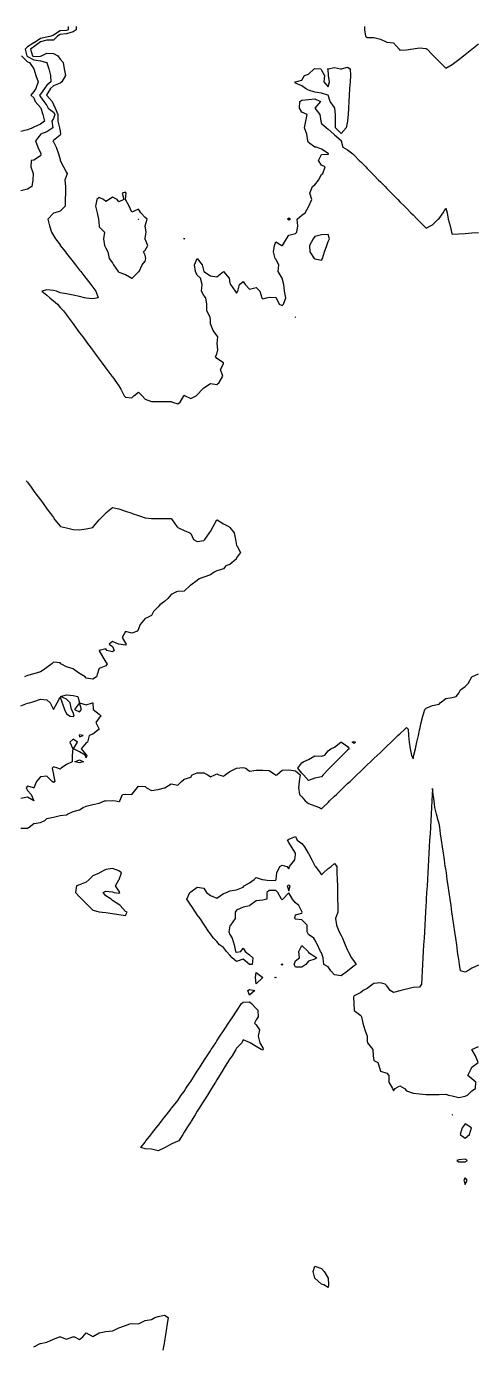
# Model space of a CAD drawing. Header units: metres. Extents: x 2681030 to 2681330, y 1246000 to 1246290.
# Drawn here: x 2681119.2 to 2681153.7, y 1246189 to 1246290 of the extents above; entities that cross this region are included whole.
import ezdxf

# ---------------------------------------------------------------- set-up
doc = ezdxf.new("R2010")
doc.units = ezdxf.units.M
doc.layers.add('BASIS_HOEHENLINIEN', color=8, linetype='Continuous')

msp = doc.modelspace()

# ---------------------------------------------------------------- linework, layer by layer
at = {"layer": 'BASIS_HOEHENLINIEN'}
for points in [[(2681122.38, 1246290, 429.5), (2681122.38, 1246289.75, 429.5), (2681122.25, 1246289.69, 429.5), (2681121.75, 1246289.65, 429.5), (2681121.25, 1246289.34, 429.5), (2681121.07, 1246289.25, 429.5), (2681120.75, 1246289.18, 429.5), (2681120.25, 1246289.08, 429.5), (2681119.76, 1246288.75, 429.5), (2681119.75, 1246288.74, 429.5), (2681119.25, 1246288.44, 429.5), (2681119.09, 1246288.25, 429.5), (2681119.21, 1246287.75, 429.5), (2681119.25, 1246287.7, 429.5), (2681119.75, 1246287.45, 429.5), (2681120.25, 1246287.36, 429.5), (2681120.73, 1246287.25, 429.5), (2681120.75, 1246287.21, 429.5), (2681120.88, 1246286.75, 429.5), (2681121.01, 1246286.25, 429.5), (2681121.05, 1246285.75, 429.5), (2681120.75, 1246285.51, 429.5), (2681120.56, 1246285.25, 429.5), (2681120.25, 1246284.81, 429.5), (2681120.19, 1246284.75, 429.5), (2681120.25, 1246284.61, 429.5), (2681120.51, 1246284.25, 429.5), (2681120.75, 1246283.96, 429.5), (2681120.85, 1246283.75, 429.5), (2681121.25, 1246283.43, 429.5), (2681121.35, 1246283.25, 429.5), (2681121.25, 1246282.96, 429.5), (2681121.11, 1246282.75, 429.5), (2681121.21, 1246282.25, 429.5), (2681120.75, 1246281.94, 429.5), (2681120.26, 1246281.75, 429.5), (2681120.25, 1246281.74, 429.5), (2681119.88, 1246281.25, 429.5), (2681120.05, 1246280.75, 429.5), (2681120.25, 1246280.33, 429.5), (2681120.28, 1246280.25, 429.5), (2681120.25, 1246280.09, 429.5), (2681119.75, 1246279.78, 429.5), (2681119.55, 1246279.75, 429.5), (2681119.51, 1246279.25, 429.5), (2681119.69, 1246278.75, 429.5), (2681119.67, 1246278.25, 429.5), (2681119.6, 1246277.75, 429.5), (2681119.25, 1246277.54, 429.5), (2681118.75, 1246277.42, 429.5)], [(2681122.99, 1246290, 429), (2681122.99, 1246289.75, 429), (2681122.75, 1246289.58, 429), (2681122.25, 1246289.44, 429), (2681121.75, 1246289.39, 429), (2681121.56, 1246289.25, 429), (2681121.25, 1246288.96, 429), (2681120.75, 1246288.94, 429), (2681120.25, 1246288.82, 429), (2681120.15, 1246288.75, 429), (2681119.75, 1246288.43, 429), (2681119.49, 1246288.25, 429), (2681119.65, 1246287.75, 429), (2681119.75, 1246287.69, 429), (2681120.25, 1246287.73, 429), (2681120.32, 1246287.75, 429), (2681120.75, 1246287.96, 429), (2681121.25, 1246287.92, 429), (2681121.58, 1246287.75, 429), (2681121.75, 1246287.5, 429), (2681121.98, 1246287.25, 429), (2681122.07, 1246286.75, 429), (2681122.16, 1246286.25, 429), (2681121.89, 1246285.75, 429), (2681121.75, 1246285.65, 429), (2681121.25, 1246285.46, 429), (2681121.01, 1246285.25, 429), (2681120.75, 1246284.79, 429), (2681120.72, 1246284.75, 429), (2681120.75, 1246284.72, 429), (2681121.15, 1246284.25, 429), (2681121.25, 1246284.03, 429), (2681121.38, 1246283.75, 429), (2681121.59, 1246283.25, 429), (2681121.58, 1246282.75, 429), (2681121.71, 1246282.25, 429), (2681121.75, 1246281.98, 429), (2681121.79, 1246281.75, 429), (2681121.75, 1246281.67, 429), (2681121.25, 1246281.28, 429), (2681121.21, 1246281.25, 429), (2681121.25, 1246281.17, 429), (2681121.45, 1246280.75, 429), (2681121.62, 1246280.25, 429), (2681121.75, 1246279.82, 429), (2681121.77, 1246279.75, 429), (2681122.02, 1246279.25, 429), (2681122.25, 1246278.82, 429), (2681122.29, 1246278.75, 429), (2681122.25, 1246278.59, 429), (2681122.12, 1246278.25, 429), (2681122.18, 1246277.75, 429), (2681122.17, 1246277.25, 429), (2681122.15, 1246276.75, 429), (2681122.13, 1246276.25, 429), (2681121.75, 1246275.86, 429), (2681121.34, 1246275.75, 429), (2681121.25, 1246275.71, 429), (2681120.81, 1246275.25, 429), (2681120.94, 1246274.75, 429), (2681121.1, 1246274.25, 429), (2681121.25, 1246274.01, 429), (2681121.4, 1246273.75, 429), (2681121.75, 1246273.28, 429), (2681121.77, 1246273.25, 429), (2681122.16, 1246272.75, 429), (2681122.25, 1246272.64, 429), (2681122.55, 1246272.25, 429), (2681122.75, 1246272, 429), (2681122.94, 1246271.75, 429), (2681123.25, 1246271.36, 429), (2681123.33, 1246271.25, 429), (2681123.72, 1246270.75, 429), (2681123.75, 1246270.72, 429), (2681124.11, 1246270.25, 429), (2681124.25, 1246270.06, 429), (2681124.49, 1246269.75, 429), (2681124.66, 1246269.25, 429), (2681124.25, 1246269.15, 429), (2681123.75, 1246269.22, 429), (2681123.61, 1246269.25, 429), (2681123.25, 1246269.34, 429), (2681122.75, 1246269.45, 429), (2681122.25, 1246269.55, 429), (2681121.75, 1246269.61, 429), (2681121.48, 1246269.75, 429), (2681121.25, 1246269.8, 429), (2681120.75, 1246269.84, 429), (2681120.37, 1246269.75, 429), (2681120.75, 1246269.43, 429), (2681120.96, 1246269.25, 429), (2681121.25, 1246269, 429), (2681121.55, 1246268.75, 429), (2681121.75, 1246268.5, 429), (2681122.01, 1246268.25, 429), (2681122.25, 1246267.93, 429), (2681122.38, 1246267.75, 429), (2681122.75, 1246267.25, 429), (2681122.75, 1246267.25, 429), (2681123.12, 1246266.75, 429), (2681123.25, 1246266.57, 429), (2681123.49, 1246266.25, 429), (2681123.75, 1246265.9, 429), (2681123.86, 1246265.75, 429), (2681124.23, 1246265.25, 429), (2681124.25, 1246265.22, 429), (2681124.6, 1246264.75, 429), (2681124.75, 1246264.54, 429), (2681124.97, 1246264.25, 429), (2681125.25, 1246263.87, 429), (2681125.34, 1246263.75, 429), (2681125.7, 1246263.25, 429), (2681125.75, 1246263.19, 429), (2681126.07, 1246262.75, 429), (2681126.25, 1246262.51, 429), (2681126.4, 1246262.25, 429), (2681126.65, 1246261.75, 429), (2681126.75, 1246261.64, 429), (2681127.25, 1246261.6, 429), (2681127.4, 1246261.75, 429), (2681127.75, 1246262.02, 429), (2681128.03, 1246261.75, 429), (2681128.25, 1246261.48, 429), (2681128.75, 1246261.32, 429), (2681129.25, 1246261.3, 429), (2681129.75, 1246261.3, 429), (2681130.25, 1246261.3, 429), (2681130.36, 1246261.25, 429), (2681130.75, 1246261.12, 429), (2681130.94, 1246261.25, 429), (2681131.21, 1246261.75, 429), (2681131.25, 1246261.79, 429), (2681131.31, 1246261.75, 429), (2681131.75, 1246261.55, 429), (2681132.17, 1246261.75, 429), (2681132.25, 1246261.82, 429), (2681132.64, 1246262.25, 429), (2681132.75, 1246262.36, 429), (2681133.25, 1246262.69, 429), (2681133.75, 1246262.62, 429), (2681133.91, 1246262.75, 429), (2681134.21, 1246263.25, 429), (2681134.02, 1246263.75, 429), (2681134.25, 1246264.2, 429), (2681134.26, 1246264.25, 429), (2681134.25, 1246264.26, 429), (2681133.75, 1246264.6, 429), (2681133.65, 1246264.75, 429), (2681133.75, 1246264.94, 429), (2681133.83, 1246265.25, 429), (2681133.77, 1246265.75, 429), (2681133.83, 1246266.25, 429), (2681133.75, 1246266.36, 429), (2681133.45, 1246266.75, 429), (2681133.27, 1246267.25, 429), (2681133.25, 1246267.54, 429), (2681133.23, 1246267.75, 429), (2681132.97, 1246268.25, 429), (2681132.99, 1246268.75, 429), (2681132.9, 1246269.25, 429), (2681132.75, 1246269.42, 429), (2681132.56, 1246269.75, 429), (2681132.63, 1246270.25, 429), (2681132.5, 1246270.75, 429), (2681132.25, 1246270.96, 429), (2681132.11, 1246271.25, 429), (2681132.03, 1246271.75, 429), (2681132.25, 1246272.24, 429), (2681132.63, 1246271.75, 429), (2681132.75, 1246271.25, 429), (2681132.75, 1246271.25, 429), (2681133.25, 1246270.93, 429), (2681133.75, 1246270.85, 429), (2681134.25, 1246271.25, 429), (2681134.68, 1246270.75, 429), (2681134.75, 1246270.36, 429), (2681134.78, 1246270.25, 429), (2681135.15, 1246269.75, 429), (2681135.25, 1246269.6, 429), (2681135.35, 1246269.75, 429), (2681135.47, 1246270.25, 429), (2681135.75, 1246270.49, 429), (2681135.91, 1246270.25, 429), (2681136.25, 1246269.9, 429), (2681136.75, 1246270.02, 429), (2681137.02, 1246269.75, 429), (2681137.19, 1246269.25, 429), (2681137.25, 1246269.17, 429), (2681137.53, 1246269.25, 429), (2681137.75, 1246269.29, 429), (2681138.25, 1246269.27, 429), (2681138.27, 1246269.25, 429), (2681138.52, 1246268.75, 429), (2681138.75, 1246268.66, 429), (2681138.83, 1246268.75, 429), (2681139.01, 1246269.25, 429), (2681138.92, 1246269.75, 429), (2681138.87, 1246270.25, 429), (2681138.75, 1246270.75, 429), (2681138.75, 1246270.75, 429), (2681138.44, 1246271.25, 429), (2681138.49, 1246271.75, 429), (2681138.25, 1246272.19, 429), (2681138.2, 1246272.25, 429), (2681138.07, 1246272.75, 429), (2681138.16, 1246273.25, 429), (2681138.25, 1246273.51, 429), (2681138.71, 1246273.25, 429), (2681138.75, 1246273.22, 429), (2681138.77, 1246273.25, 429), (2681139.07, 1246273.75, 429), (2681139.25, 1246274.03, 429), (2681139.75, 1246274.16, 429), (2681139.86, 1246274.25, 429), (2681139.93, 1246274.75, 429), (2681139.89, 1246275.25, 429), (2681140.25, 1246275.55, 429), (2681140.51, 1246275.75, 429), (2681140.75, 1246276.19, 429), (2681140.79, 1246276.25, 429), (2681141, 1246276.75, 429), (2681140.86, 1246277.25, 429), (2681141.07, 1246277.75, 429), (2681141.25, 1246277.87, 429), (2681141.51, 1246278.25, 429), (2681141.75, 1246278.68, 429), (2681141.85, 1246278.75, 429), (2681142.03, 1246279.25, 429), (2681141.75, 1246279.38, 429), (2681141.51, 1246279.75, 429), (2681141.75, 1246280.19, 429), (2681142.25, 1246280.23, 429), (2681142.3, 1246280.25, 429), (2681142.25, 1246280.29, 429), (2681141.75, 1246280.61, 429), (2681141.37, 1246280.75, 429), (2681141.25, 1246280.77, 429), (2681140.75, 1246281.12, 429), (2681140.71, 1246281.25, 429), (2681140.63, 1246281.75, 429), (2681140.45, 1246282.25, 429), (2681140.54, 1246282.75, 429), (2681140.66, 1246283.25, 429), (2681140.25, 1246283.43, 429), (2681140.06, 1246283.75, 429), (2681140.09, 1246284.25, 429), (2681140.25, 1246284.35, 429), (2681140.75, 1246284.41, 429), (2681141.25, 1246284.47, 429), (2681141.67, 1246284.25, 429), (2681141.25, 1246283.75, 429), (2681141.61, 1246283.25, 429), (2681141.7, 1246282.75, 429), (2681141.75, 1246282.58, 429), (2681142.13, 1246282.25, 429), (2681142.25, 1246282.14, 429), (2681142.7, 1246281.75, 429), (2681142.75, 1246281.71, 429), (2681143.25, 1246281.28, 429), (2681143.25, 1246281.25, 429), (2681143.38, 1246280.75, 429), (2681143.75, 1246280.55, 429), (2681144.14, 1246280.25, 429), (2681144.25, 1246280.14, 429), (2681144.64, 1246279.75, 429), (2681144.75, 1246279.64, 429), (2681145.13, 1246279.25, 429), (2681145.25, 1246279.13, 429), (2681145.62, 1246278.75, 429), (2681145.75, 1246278.62, 429), (2681146.12, 1246278.25, 429), (2681146.25, 1246278.11, 429), (2681146.61, 1246277.75, 429), (2681146.75, 1246277.61, 429), (2681147.1, 1246277.25, 429), (2681147.25, 1246277.1, 429), (2681147.59, 1246276.75, 429), (2681147.75, 1246276.59, 429), (2681148.09, 1246276.25, 429), (2681148.25, 1246276.09, 429), (2681148.58, 1246275.75, 429), (2681148.75, 1246275.58, 429), (2681149.07, 1246275.25, 429), (2681149.25, 1246275.07, 429), (2681149.57, 1246274.75, 429), (2681149.75, 1246274.56, 429), (2681150.09, 1246274.75, 429), (2681150.25, 1246274.82, 429), (2681150.68, 1246275.25, 429), (2681150.75, 1246275.3, 429), (2681151.06, 1246275.75, 429), (2681151.25, 1246276.09, 429), (2681151.35, 1246275.75, 429), (2681151.45, 1246275.25, 429), (2681151.58, 1246274.75, 429), (2681151.7, 1246274.25, 429), (2681151.75, 1246274.1, 429), (2681152.25, 1246274.14, 429), (2681152.75, 1246274.17, 429), (2681153.25, 1246274.21, 429), (2681153.75, 1246274.24, 429)], [(2681145.04, 1246290, 428.5), (2681145.04, 1246289.75, 428.5), (2681145.11, 1246289.25, 428.5), (2681145.25, 1246289.14, 428.5), (2681145.75, 1246289.16, 428.5), (2681146.25, 1246289.02, 428.5), (2681146.75, 1246288.8, 428.5), (2681147.25, 1246288.75, 428.5), (2681147.26, 1246288.75, 428.5), (2681147.69, 1246288.25, 428.5), (2681147.75, 1246288.19, 428.5), (2681148.25, 1246288.21, 428.5), (2681148.55, 1246288.25, 428.5), (2681148.75, 1246288.28, 428.5), (2681149.25, 1246288.35, 428.5), (2681149.75, 1246288.31, 428.5), (2681149.83, 1246288.25, 428.5), (2681150.25, 1246287.82, 428.5), (2681150.32, 1246287.75, 428.5), (2681150.75, 1246287.32, 428.5), (2681150.82, 1246287.25, 428.5), (2681151.25, 1246286.81, 428.5), (2681151.75, 1246287.08, 428.5), (2681151.96, 1246287.25, 428.5), (2681152.25, 1246287.47, 428.5), (2681152.61, 1246287.75, 428.5), (2681152.75, 1246287.86, 428.5), (2681153.25, 1246288.25, 428.5), (2681153.25, 1246288.25, 428.5), (2681153.75, 1246288.66, 428.5)], [(2681118.81, 1246287.75, 430), (2681119.25, 1246287.29, 430), (2681119.42, 1246287.25, 430), (2681119.75, 1246286.76, 430), (2681119.75, 1246286.75, 430), (2681119.91, 1246286.25, 430), (2681120.07, 1246285.75, 430), (2681119.91, 1246285.25, 430), (2681119.75, 1246285.03, 430), (2681119.52, 1246284.75, 430), (2681119.75, 1246284.53, 430), (2681119.85, 1246284.25, 430), (2681120.25, 1246283.79, 430), (2681120.29, 1246283.75, 430), (2681120.44, 1246283.25, 430), (2681120.55, 1246282.75, 430), (2681120.25, 1246282.53, 430), (2681119.75, 1246282.3, 430), (2681119.67, 1246282.25, 430), (2681119.25, 1246282.1, 430), (2681118.75, 1246281.95, 430)], [(2681143.63, 1246282.25, 429), (2681143.25, 1246281.81, 429), (2681142.82, 1246282.25, 429), (2681142.81, 1246282.75, 429), (2681142.81, 1246283.25, 429), (2681142.76, 1246283.75, 429), (2681142.75, 1246283.8, 429), (2681142.4, 1246284.25, 429), (2681142.25, 1246284.74, 429), (2681142.24, 1246284.75, 429), (2681141.75, 1246284.89, 429), (2681141.25, 1246284.98, 429), (2681140.75, 1246285.13, 429), (2681140.52, 1246285.25, 429), (2681140.25, 1246285.45, 429), (2681139.75, 1246285.66, 429), (2681139.72, 1246285.75, 429), (2681139.75, 1246285.76, 429), (2681140.25, 1246285.9, 429), (2681140.45, 1246286.25, 429), (2681140.75, 1246286.35, 429), (2681141.18, 1246286.75, 429), (2681141.25, 1246286.78, 429), (2681141.7, 1246286.75, 429), (2681141.75, 1246286.65, 429), (2681141.97, 1246286.25, 429), (2681141.94, 1246285.75, 429), (2681142.25, 1246285.39, 429), (2681142.36, 1246285.75, 429), (2681142.29, 1246286.25, 429), (2681142.25, 1246286.74, 429), (2681142.2, 1246286.75, 429), (2681142.25, 1246286.75, 429), (2681142.75, 1246286.86, 429), (2681143.21, 1246286.75, 429), (2681143.25, 1246286.74, 429), (2681143.28, 1246286.75, 429), (2681143.75, 1246286.88, 429), (2681143.95, 1246286.75, 429), (2681143.96, 1246286.25, 429), (2681143.93, 1246285.75, 429), (2681143.9, 1246285.25, 429), (2681143.87, 1246284.75, 429), (2681143.84, 1246284.25, 429), (2681143.81, 1246283.75, 429), (2681143.78, 1246283.25, 429), (2681143.75, 1246282.78, 429), (2681143.75, 1246282.75, 429), (2681143.63, 1246282.25, 429)], [(2681127.25, 1246270.74, 428.5), (2681127.26, 1246270.75, 428.5), (2681127.75, 1246271.22, 428.5), (2681127.81, 1246271.25, 428.5), (2681128.03, 1246271.75, 428.5), (2681128.25, 1246272.04, 428.5), (2681128.32, 1246272.25, 428.5), (2681128.25, 1246272.5, 428.5), (2681128.14, 1246272.75, 428.5), (2681128.25, 1246272.89, 428.5), (2681128.47, 1246273.25, 428.5), (2681128.25, 1246273.73, 428.5), (2681128.24, 1246273.75, 428.5), (2681128.25, 1246273.8, 428.5), (2681128.34, 1246274.25, 428.5), (2681128.26, 1246274.75, 428.5), (2681128.42, 1246275.25, 428.5), (2681128.25, 1246275.37, 428.5), (2681127.93, 1246275.75, 428.5), (2681127.75, 1246276.01, 428.5), (2681127.25, 1246275.8, 428.5), (2681127.05, 1246276.25, 428.5), (2681126.76, 1246276.75, 428.5), (2681126.81, 1246277.25, 428.5), (2681126.75, 1246277.32, 428.5), (2681126.5, 1246277.25, 428.5), (2681126.63, 1246276.75, 428.5), (2681126.25, 1246276.58, 428.5), (2681126.13, 1246276.75, 428.5), (2681125.75, 1246276.94, 428.5), (2681125.5, 1246276.75, 428.5), (2681125.25, 1246276.6, 428.5), (2681125.08, 1246276.75, 428.5), (2681124.75, 1246276.91, 428.5), (2681124.57, 1246276.75, 428.5), (2681124.46, 1246276.25, 428.5), (2681124.59, 1246275.75, 428.5), (2681124.69, 1246275.25, 428.5), (2681124.73, 1246274.75, 428.5), (2681124.75, 1246274.68, 428.5), (2681125.14, 1246274.25, 428.5), (2681125.07, 1246273.75, 428.5), (2681125.16, 1246273.25, 428.5), (2681125.25, 1246273.03, 428.5), (2681125.4, 1246272.75, 428.5), (2681125.52, 1246272.25, 428.5), (2681125.75, 1246271.91, 428.5), (2681125.85, 1246271.75, 428.5), (2681126.19, 1246271.25, 428.5), (2681126.25, 1246271.21, 428.5), (2681126.75, 1246271.03, 428.5), (2681127.24, 1246270.75, 428.5), (2681127.25, 1246270.74, 428.5)], [(2681127.77, 1246275.25, 428.5), (2681127.75, 1246275.22, 428.5), (2681127.74, 1246275.25, 428.5), (2681127.75, 1246275.26, 428.5), (2681127.77, 1246275.25, 428.5)], [(2681139.39, 1246275.25, 429), (2681139.25, 1246275.19, 429), (2681139.16, 1246275.25, 429), (2681139.25, 1246275.36, 429), (2681139.39, 1246275.25, 429)], [(2681131.27, 1246273.75, 429), (2681131.25, 1246273.73, 429), (2681131.25, 1246273.75, 429), (2681131.25, 1246273.8, 429), (2681131.27, 1246273.75, 429)], [(2681141.75, 1246272.11, 429), (2681141.82, 1246272.25, 429), (2681141.98, 1246272.75, 429), (2681142.15, 1246273.25, 429), (2681142.25, 1246273.54, 429), (2681142.35, 1246273.75, 429), (2681142.25, 1246274.08, 429), (2681141.75, 1246274.05, 429), (2681141.25, 1246273.92, 429), (2681141.11, 1246273.75, 429), (2681140.82, 1246273.25, 429), (2681140.85, 1246272.75, 429), (2681141.2, 1246272.25, 429), (2681141.25, 1246272.22, 429), (2681141.75, 1246272.11, 429)], [(2681139.75, 1246267.74, 429), (2681139.75, 1246267.75, 429), (2681139.75, 1246267.77, 429), (2681139.74, 1246267.75, 429), (2681139.75, 1246267.74, 429)], [(2681119.16, 1246255.25, 429.5), (2681119.25, 1246255.13, 429.5), (2681119.53, 1246254.75, 429.5), (2681119.75, 1246254.46, 429.5), (2681119.9, 1246254.25, 429.5), (2681120.25, 1246253.78, 429.5), (2681120.27, 1246253.75, 429.5), (2681120.64, 1246253.25, 429.5), (2681120.75, 1246253.1, 429.5), (2681121.01, 1246252.75, 429.5), (2681121.25, 1246252.43, 429.5), (2681121.36, 1246252.25, 429.5), (2681121.75, 1246251.76, 429.5), (2681121.79, 1246251.75, 429.5), (2681122.25, 1246251.64, 429.5), (2681122.75, 1246251.51, 429.5), (2681123.25, 1246251.48, 429.5), (2681123.75, 1246251.56, 429.5), (2681124.25, 1246251.66, 429.5), (2681124.31, 1246251.75, 429.5), (2681124.75, 1246252.25, 429.5), (2681124.75, 1246252.25, 429.5), (2681125.22, 1246252.75, 429.5), (2681125.25, 1246252.78, 429.5), (2681125.75, 1246253.2, 429.5), (2681126.25, 1246253.09, 429.5), (2681126.75, 1246252.92, 429.5), (2681127.25, 1246252.76, 429.5), (2681127.27, 1246252.75, 429.5), (2681127.75, 1246252.59, 429.5), (2681128.25, 1246252.42, 429.5), (2681128.75, 1246252.36, 429.5), (2681129.25, 1246252.36, 429.5), (2681129.75, 1246252.36, 429.5), (2681130.25, 1246252.36, 429.5), (2681130.33, 1246252.25, 429.5), (2681130.69, 1246251.75, 429.5), (2681130.75, 1246251.66, 429.5), (2681131.25, 1246251.44, 429.5), (2681131.68, 1246251.25, 429.5), (2681131.75, 1246251.22, 429.5), (2681131.97, 1246250.75, 429.5), (2681132.25, 1246250.61, 429.5), (2681132.75, 1246250.67, 429.5), (2681132.82, 1246250.75, 429.5), (2681133.18, 1246251.25, 429.5), (2681133.25, 1246251.37, 429.5), (2681133.46, 1246251.75, 429.5), (2681133.74, 1246252.25, 429.5), (2681133.75, 1246252.26, 429.5), (2681133.76, 1246252.25, 429.5), (2681134.25, 1246251.96, 429.5), (2681134.66, 1246251.75, 429.5), (2681134.75, 1246251.68, 429.5), (2681135.06, 1246251.25, 429.5), (2681135.16, 1246250.75, 429.5), (2681135.25, 1246250.3, 429.5), (2681135.31, 1246250.25, 429.5), (2681135.56, 1246249.75, 429.5), (2681135.25, 1246249.36, 429.5), (2681135.21, 1246249.25, 429.5), (2681134.75, 1246248.84, 429.5), (2681134.44, 1246248.75, 429.5), (2681134.25, 1246248.51, 429.5), (2681133.75, 1246248.36, 429.5), (2681133.53, 1246248.25, 429.5), (2681133.25, 1246248.05, 429.5), (2681132.75, 1246247.87, 429.5), (2681132.38, 1246247.75, 429.5), (2681132.25, 1246247.61, 429.5), (2681131.75, 1246247.25, 429.5), (2681131.74, 1246247.25, 429.5), (2681131.25, 1246246.81, 429.5), (2681130.75, 1246246.78, 429.5), (2681130.66, 1246246.75, 429.5), (2681130.25, 1246246.54, 429.5), (2681129.99, 1246246.25, 429.5), (2681129.75, 1246246, 429.5), (2681129.39, 1246245.75, 429.5), (2681129.25, 1246245.59, 429.5), (2681128.91, 1246245.25, 429.5), (2681128.75, 1246244.93, 429.5), (2681128.4, 1246244.75, 429.5), (2681128.25, 1246244.71, 429.5), (2681127.88, 1246244.25, 429.5), (2681127.75, 1246243.91, 429.5), (2681127.67, 1246243.75, 429.5), (2681127.25, 1246243.58, 429.5), (2681126.75, 1246243.71, 429.5), (2681126.49, 1246243.25, 429.5), (2681126.75, 1246242.82, 429.5), (2681126.81, 1246242.75, 429.5), (2681126.75, 1246242.68, 429.5), (2681126.25, 1246242.75, 429.5), (2681126.23, 1246242.75, 429.5), (2681125.75, 1246242.94, 429.5), (2681125.51, 1246242.75, 429.5), (2681125.75, 1246242.58, 429.5), (2681125.88, 1246242.25, 429.5), (2681125.75, 1246242.15, 429.5), (2681125.34, 1246242.25, 429.5), (2681125.25, 1246242.39, 429.5), (2681124.75, 1246242.27, 429.5), (2681124.73, 1246242.25, 429.5), (2681124.75, 1246242.23, 429.5), (2681125.02, 1246241.75, 429.5), (2681125.25, 1246241.37, 429.5), (2681125.35, 1246241.25, 429.5), (2681125.25, 1246241.08, 429.5), (2681124.75, 1246240.89, 429.5), (2681124.69, 1246240.75, 429.5), (2681124.53, 1246240.25, 429.5), (2681124.25, 1246240.08, 429.5), (2681123.75, 1246240.15, 429.5), (2681123.67, 1246240.25, 429.5), (2681123.25, 1246240.51, 429.5), (2681122.87, 1246240.75, 429.5), (2681122.75, 1246240.86, 429.5), (2681122.25, 1246241.02, 429.5), (2681121.82, 1246241.25, 429.5), (2681121.75, 1246241.33, 429.5), (2681121.25, 1246241.36, 429.5), (2681121.11, 1246241.25, 429.5), (2681120.75, 1246240.97, 429.5), (2681120.45, 1246240.75, 429.5), (2681120.25, 1246240.62, 429.5), (2681119.75, 1246240.48, 429.5), (2681119.25, 1246240.36, 429.5), (2681119.04, 1246240.25, 429.5)], [(2681118.75, 1246228.67, 429.5), (2681119.25, 1246228.66, 429.5), (2681119.4, 1246228.75, 429.5), (2681119.75, 1246229.04, 429.5), (2681120.25, 1246229.11, 429.5), (2681120.59, 1246229.25, 429.5), (2681120.75, 1246229.41, 429.5), (2681121.25, 1246229.52, 429.5), (2681121.75, 1246229.64, 429.5), (2681122.25, 1246229.7, 429.5), (2681122.31, 1246229.75, 429.5), (2681122.75, 1246229.95, 429.5), (2681123.25, 1246230.08, 429.5), (2681123.52, 1246230.25, 429.5), (2681123.75, 1246230.36, 429.5), (2681124.25, 1246230.48, 429.5), (2681124.75, 1246230.58, 429.5), (2681125.16, 1246230.75, 429.5), (2681125.25, 1246230.77, 429.5), (2681125.75, 1246230.78, 429.5), (2681125.99, 1246230.75, 429.5), (2681126.25, 1246230.7, 429.5), (2681126.33, 1246230.75, 429.5), (2681126.53, 1246231.25, 429.5), (2681126.75, 1246231.28, 429.5), (2681127.25, 1246231.25, 429.5), (2681127.66, 1246231.75, 429.5), (2681127.75, 1246231.89, 429.5), (2681128.25, 1246231.85, 429.5), (2681128.36, 1246231.75, 429.5), (2681128.75, 1246231.55, 429.5), (2681129.25, 1246231.63, 429.5), (2681129.75, 1246231.75, 429.5), (2681129.76, 1246231.75, 429.5), (2681130.25, 1246232.05, 429.5), (2681130.75, 1246231.97, 429.5), (2681131.05, 1246232.25, 429.5), (2681131.25, 1246232.43, 429.5), (2681131.75, 1246232.58, 429.5), (2681131.86, 1246232.75, 429.5), (2681132.25, 1246232.9, 429.5), (2681132.75, 1246232.9, 429.5), (2681133.06, 1246232.75, 429.5), (2681133.25, 1246232.6, 429.5), (2681133.59, 1246232.75, 429.5), (2681133.75, 1246232.83, 429.5), (2681133.9, 1246232.75, 429.5), (2681134.25, 1246232.64, 429.5), (2681134.39, 1246232.75, 429.5), (2681134.75, 1246233.01, 429.5), (2681135.24, 1246233.25, 429.5), (2681135.25, 1246233.26, 429.5), (2681135.75, 1246233.31, 429.5), (2681135.96, 1246233.25, 429.5), (2681136.25, 1246233.03, 429.5), (2681136.75, 1246233.12, 429.5), (2681137.25, 1246233.11, 429.5), (2681137.75, 1246233.07, 429.5), (2681138.22, 1246232.75, 429.5), (2681138.25, 1246232.72, 429.5), (2681138.32, 1246232.75, 429.5), (2681138.75, 1246233.1, 429.5), (2681139.25, 1246233.14, 429.5), (2681139.75, 1246233.05, 429.5), (2681140.12, 1246232.75, 429.5), (2681140.03, 1246232.25, 429.5), (2681140, 1246231.75, 429.5), (2681140.06, 1246231.25, 429.5), (2681140.25, 1246231.07, 429.5), (2681140.51, 1246230.75, 429.5), (2681140.75, 1246230.57, 429.5), (2681141.25, 1246230.37, 429.5), (2681141.6, 1246230.25, 429.5), (2681141.75, 1246230.16, 429.5), (2681141.84, 1246230.25, 429.5), (2681142.25, 1246230.64, 429.5), (2681142.36, 1246230.75, 429.5), (2681142.75, 1246231.12, 429.5), (2681142.89, 1246231.25, 429.5), (2681143.25, 1246231.6, 429.5), (2681143.41, 1246231.75, 429.5), (2681143.75, 1246232.08, 429.5), (2681143.93, 1246232.25, 429.5), (2681144.25, 1246232.55, 429.5), (2681144.45, 1246232.75, 429.5), (2681144.75, 1246233.03, 429.5), (2681144.98, 1246233.25, 429.5), (2681145.25, 1246233.51, 429.5), (2681145.5, 1246233.75, 429.5), (2681145.75, 1246233.99, 429.5), (2681146.02, 1246234.25, 429.5), (2681146.25, 1246234.47, 429.5), (2681146.54, 1246234.75, 429.5), (2681146.75, 1246234.95, 429.5), (2681147.07, 1246235.25, 429.5), (2681147.25, 1246235.42, 429.5), (2681147.59, 1246235.75, 429.5), (2681147.75, 1246235.9, 429.5), (2681148.12, 1246236.25, 429.5), (2681148.25, 1246236.37, 429.5), (2681148.38, 1246236.25, 429.5), (2681148.4, 1246235.75, 429.5), (2681148.45, 1246235.25, 429.5), (2681148.52, 1246234.75, 429.5), (2681148.64, 1246234.25, 429.5), (2681148.75, 1246233.98, 429.5), (2681148.81, 1246234.25, 429.5), (2681148.93, 1246234.75, 429.5), (2681149.04, 1246235.25, 429.5), (2681149.16, 1246235.75, 429.5), (2681149.25, 1246236.16, 429.5), (2681149.27, 1246236.25, 429.5), (2681149.38, 1246236.75, 429.5), (2681149.5, 1246237.25, 429.5), (2681149.66, 1246237.75, 429.5), (2681149.75, 1246237.85, 429.5), (2681150.25, 1246238.05, 429.5), (2681150.75, 1246238.16, 429.5), (2681150.83, 1246238.25, 429.5), (2681151.25, 1246238.59, 429.5), (2681151.75, 1246238.67, 429.5), (2681152.06, 1246238.75, 429.5), (2681152.25, 1246238.99, 429.5), (2681152.38, 1246239.25, 429.5), (2681152.75, 1246239.5, 429.5), (2681152.97, 1246239.75, 429.5), (2681153.25, 1246240.24, 429.5), (2681153.26, 1246240.25, 429.5), (2681153.75, 1246240.48, 429.5)], [(2681118.75, 1246238.02, 429.5), (2681119.25, 1246238.23, 429.5), (2681119.42, 1246238.25, 429.5), (2681119.75, 1246238.37, 429.5), (2681120.25, 1246238.54, 429.5), (2681120.75, 1246238.48, 429.5), (2681120.99, 1246238.25, 429.5), (2681121.24, 1246237.75, 429.5), (2681121.25, 1246237.74, 429.5), (2681121.26, 1246237.75, 429.5), (2681121.53, 1246238.25, 429.5), (2681121.75, 1246238.7, 429.5), (2681121.91, 1246238.25, 429.5), (2681122.09, 1246237.75, 429.5), (2681122.25, 1246237.42, 429.5), (2681122.53, 1246237.25, 429.5), (2681122.75, 1246237.21, 429.5), (2681122.82, 1246237.25, 429.5), (2681122.75, 1246237.53, 429.5), (2681122.63, 1246237.75, 429.5), (2681122.52, 1246238.25, 429.5), (2681122.25, 1246238.53, 429.5), (2681121.78, 1246238.75, 429.5), (2681122.25, 1246238.88, 429.5), (2681122.75, 1246238.82, 429.5), (2681123.11, 1246238.75, 429.5), (2681123.25, 1246238.25, 429.5), (2681123.25, 1246238.25, 429.5), (2681123.75, 1246238.11, 429.5), (2681124.24, 1246238.25, 429.5), (2681124.25, 1246238.25, 429.5), (2681124.26, 1246238.25, 429.5), (2681124.28, 1246237.75, 429.5), (2681124.75, 1246237.38, 429.5), (2681124.89, 1246237.25, 429.5), (2681124.75, 1246237.1, 429.5), (2681124.48, 1246236.75, 429.5), (2681124.74, 1246236.25, 429.5), (2681124.25, 1246235.85, 429.5), (2681123.98, 1246235.75, 429.5), (2681123.85, 1246235.25, 429.5), (2681123.75, 1246235.2, 429.5), (2681123.36, 1246234.75, 429.5), (2681123.75, 1246234.28, 429.5), (2681123.79, 1246234.25, 429.5), (2681123.75, 1246234.05, 429.5), (2681123.67, 1246234.25, 429.5), (2681123.25, 1246234.5, 429.5), (2681122.78, 1246234.75, 429.5), (2681123.08, 1246235.25, 429.5), (2681122.75, 1246235.47, 429.5), (2681122.51, 1246235.25, 429.5), (2681122.73, 1246234.75, 429.5), (2681122.69, 1246234.25, 429.5), (2681122.69, 1246233.75, 429.5), (2681122.25, 1246233.55, 429.5), (2681121.84, 1246233.25, 429.5), (2681121.75, 1246233.18, 429.5), (2681121.57, 1246233.25, 429.5), (2681121.25, 1246233.36, 429.5), (2681121.15, 1246233.25, 429.5), (2681121.25, 1246232.78, 429.5), (2681121.26, 1246232.75, 429.5), (2681121.36, 1246232.25, 429.5), (2681121.25, 1246232.17, 429.5), (2681121.14, 1246232.25, 429.5), (2681120.75, 1246232.66, 429.5), (2681120.25, 1246232.61, 429.5), (2681119.94, 1246232.25, 429.5), (2681119.75, 1246231.75, 429.5), (2681119.75, 1246231.74, 429.5), (2681119.74, 1246231.75, 429.5), (2681119.25, 1246231.88, 429.5), (2681119.15, 1246231.75, 429.5), (2681119.25, 1246231.54, 429.5), (2681119.53, 1246231.25, 429.5), (2681119.75, 1246230.76, 429.5), (2681119.75, 1246230.75, 429.5), (2681119.75, 1246230.75, 429.5), (2681119.75, 1246230.75, 429.5), (2681119.25, 1246231.04, 429.5), (2681118.75, 1246230.93, 429.5)], [(2681123.25, 1246237.57, 429.5), (2681123.38, 1246237.75, 429.5), (2681123.25, 1246238.25, 429.5), (2681122.85, 1246237.75, 429.5), (2681123.25, 1246237.57, 429.5)], [(2681123.25, 1246235.65, 429.5), (2681123.51, 1246235.75, 429.5), (2681123.25, 1246235.81, 429.5), (2681123.21, 1246235.75, 429.5), (2681123.25, 1246235.65, 429.5)], [(2681141.88, 1246232.75, 429.5), (2681141.75, 1246232.6, 429.5), (2681141.25, 1246232.5, 429.5), (2681140.75, 1246232.32, 429.5), (2681140.36, 1246232.75, 429.5), (2681140.25, 1246232.87, 429.5), (2681139.93, 1246233.25, 429.5), (2681140.25, 1246233.68, 429.5), (2681140.34, 1246233.75, 429.5), (2681140.75, 1246233.92, 429.5), (2681141.25, 1246234.2, 429.5), (2681141.75, 1246234.17, 429.5), (2681142.01, 1246234.25, 429.5), (2681142.25, 1246234.58, 429.5), (2681142.45, 1246234.75, 429.5), (2681142.75, 1246234.88, 429.5), (2681143.23, 1246235.25, 429.5), (2681143.25, 1246235.26, 429.5), (2681143.28, 1246235.25, 429.5), (2681143.75, 1246234.91, 429.5), (2681143.86, 1246234.75, 429.5), (2681143.75, 1246234.64, 429.5), (2681143.35, 1246234.25, 429.5), (2681143.25, 1246234.15, 429.5), (2681142.85, 1246233.75, 429.5), (2681142.75, 1246233.65, 429.5), (2681142.35, 1246233.25, 429.5), (2681142.25, 1246233.15, 429.5), (2681141.88, 1246232.75, 429.5)], [(2681144.36, 1246235.25, 429.5), (2681144.25, 1246235.14, 429.5), (2681144.09, 1246235.25, 429.5), (2681144.25, 1246235.31, 429.5), (2681144.36, 1246235.25, 429.5)], [(2681123.55, 1246233.75, 429.5), (2681123.25, 1246233.66, 429.5), (2681122.88, 1246233.75, 429.5), (2681123.25, 1246233.9, 429.5), (2681123.55, 1246233.75, 429.5)], [(2681153.75, 1246218.2, 429.5), (2681153.25, 1246217.95, 429.5), (2681152.94, 1246217.75, 429.5), (2681152.75, 1246217.65, 429.5), (2681152.38, 1246217.75, 429.5), (2681152.31, 1246218.25, 429.5), (2681152.25, 1246218.65, 429.5), (2681152.24, 1246218.75, 429.5), (2681152.16, 1246219.25, 429.5), (2681152.09, 1246219.75, 429.5), (2681152.02, 1246220.25, 429.5), (2681151.95, 1246220.75, 429.5), (2681151.87, 1246221.25, 429.5), (2681151.8, 1246221.75, 429.5), (2681151.75, 1246222.11, 429.5), (2681151.73, 1246222.25, 429.5), (2681151.66, 1246222.75, 429.5), (2681151.58, 1246223.25, 429.5), (2681151.51, 1246223.75, 429.5), (2681151.44, 1246224.25, 429.5), (2681151.37, 1246224.75, 429.5), (2681151.3, 1246225.25, 429.5), (2681151.25, 1246225.56, 429.5), (2681151.22, 1246225.75, 429.5), (2681151.15, 1246226.25, 429.5), (2681151.08, 1246226.75, 429.5), (2681151.01, 1246227.25, 429.5), (2681150.93, 1246227.75, 429.5), (2681150.86, 1246228.25, 429.5), (2681150.79, 1246228.75, 429.5), (2681150.75, 1246229.02, 429.5), (2681150.67, 1246229.25, 429.5), (2681150.54, 1246229.75, 429.5), (2681150.43, 1246230.25, 429.5), (2681150.36, 1246230.75, 429.5), (2681150.3, 1246231.25, 429.5), (2681150.25, 1246231.7, 429.5), (2681150.22, 1246231.25, 429.5), (2681150.2, 1246230.75, 429.5), (2681150.17, 1246230.25, 429.5), (2681150.14, 1246229.75, 429.5), (2681150.11, 1246229.25, 429.5), (2681150.08, 1246228.75, 429.5), (2681150.05, 1246228.25, 429.5), (2681150.02, 1246227.75, 429.5), (2681149.99, 1246227.25, 429.5), (2681149.97, 1246226.75, 429.5), (2681149.94, 1246226.25, 429.5), (2681149.91, 1246225.75, 429.5), (2681149.88, 1246225.25, 429.5), (2681149.85, 1246224.75, 429.5), (2681149.82, 1246224.25, 429.5), (2681149.79, 1246223.75, 429.5), (2681149.76, 1246223.25, 429.5), (2681149.75, 1246223.02, 429.5), (2681149.73, 1246222.75, 429.5), (2681149.71, 1246222.25, 429.5), (2681149.68, 1246221.75, 429.5), (2681149.65, 1246221.25, 429.5), (2681149.62, 1246220.75, 429.5), (2681149.59, 1246220.25, 429.5), (2681149.56, 1246219.75, 429.5), (2681149.53, 1246219.25, 429.5), (2681149.5, 1246218.75, 429.5), (2681149.48, 1246218.25, 429.5), (2681149.45, 1246217.75, 429.5), (2681149.42, 1246217.25, 429.5), (2681149.39, 1246216.75, 429.5), (2681149.25, 1246216.52, 429.5), (2681148.75, 1246216.48, 429.5), (2681148.25, 1246216.35, 429.5), (2681147.83, 1246216.25, 429.5), (2681147.75, 1246216.22, 429.5), (2681147.25, 1246216.11, 429.5), (2681147.01, 1246216.25, 429.5), (2681146.75, 1246216.6, 429.5), (2681146.62, 1246216.75, 429.5), (2681146.25, 1246216.85, 429.5), (2681145.75, 1246216.79, 429.5), (2681145.68, 1246216.75, 429.5), (2681145.25, 1246216.4, 429.5), (2681144.93, 1246216.25, 429.5), (2681144.75, 1246216.09, 429.5), (2681144.25, 1246215.85, 429.5), (2681144.2, 1246215.75, 429.5), (2681144.23, 1246215.25, 429.5), (2681144.24, 1246214.75, 429.5), (2681144.25, 1246214.73, 429.5), (2681144.75, 1246214.35, 429.5), (2681144.82, 1246214.25, 429.5), (2681144.9, 1246213.75, 429.5), (2681145.07, 1246213.25, 429.5), (2681145.23, 1246212.75, 429.5), (2681145.25, 1246212.39, 429.5), (2681145.27, 1246212.25, 429.5), (2681145.68, 1246211.75, 429.5), (2681145.71, 1246211.25, 429.5), (2681145.75, 1246210.91, 429.5), (2681146.06, 1246210.75, 429.5), (2681146.22, 1246210.25, 429.5), (2681146.25, 1246210.08, 429.5), (2681146.75, 1246209.92, 429.5), (2681146.91, 1246209.75, 429.5), (2681146.9, 1246209.25, 429.5), (2681147.17, 1246208.75, 429.5), (2681147.25, 1246208.58, 429.5), (2681147.39, 1246208.75, 429.5), (2681147.75, 1246208.96, 429.5), (2681148.09, 1246208.75, 429.5), (2681148.25, 1246208.58, 429.5), (2681148.75, 1246208.4, 429.5), (2681149.25, 1246208.34, 429.5), (2681149.75, 1246208.3, 429.5), (2681150.25, 1246208.29, 429.5), (2681150.75, 1246208.3, 429.5), (2681151.25, 1246208.33, 429.5), (2681151.46, 1246208.25, 429.5), (2681151.75, 1246208.2, 429.5), (2681152.25, 1246208.06, 429.5), (2681152.75, 1246208.16, 429.5), (2681152.92, 1246208.25, 429.5), (2681153.25, 1246208.59, 429.5), (2681153.52, 1246208.75, 429.5), (2681153.55, 1246209.25, 429.5), (2681153.25, 1246209.49, 429.5), (2681152.94, 1246209.75, 429.5), (2681153.19, 1246210.25, 429.5), (2681153.25, 1246210.38, 429.5), (2681153.73, 1246210.75, 429.5), (2681153.52, 1246211.25, 429.5), (2681153.25, 1246211.74, 429.5), (2681153.25, 1246211.75, 429.5), (2681153.25, 1246211.75, 429.5), (2681153.75, 1246211.97, 429.5)], [(2681143.77, 1246217.75, 430), (2681143.75, 1246217.74, 430), (2681143.25, 1246217.37, 430), (2681142.75, 1246217.44, 430), (2681142.45, 1246217.75, 430), (2681142.25, 1246218.06, 430), (2681141.94, 1246218.25, 430), (2681141.87, 1246218.75, 430), (2681141.75, 1246219.13, 430), (2681141.66, 1246219.25, 430), (2681141.45, 1246219.75, 430), (2681141.25, 1246220.13, 430), (2681141.16, 1246220.25, 430), (2681140.75, 1246220.55, 430), (2681140.64, 1246220.75, 430), (2681140.66, 1246221.25, 430), (2681140.25, 1246221.67, 430), (2681139.75, 1246221.71, 430), (2681139.72, 1246221.75, 430), (2681139.75, 1246222.04, 430), (2681140.25, 1246222.16, 430), (2681140.27, 1246222.25, 430), (2681140.25, 1246222.29, 430), (2681140.01, 1246222.75, 430), (2681139.75, 1246222.97, 430), (2681139.54, 1246223.25, 430), (2681139.25, 1246223.73, 430), (2681138.78, 1246223.25, 430), (2681138.75, 1246223.19, 430), (2681138.68, 1246223.25, 430), (2681138.41, 1246223.75, 430), (2681138.25, 1246223.9, 430), (2681137.75, 1246223.91, 430), (2681137.58, 1246223.75, 430), (2681137.57, 1246223.25, 430), (2681137.25, 1246223.17, 430), (2681136.75, 1246223.12, 430), (2681136.26, 1246222.75, 430), (2681136.25, 1246222.74, 430), (2681135.75, 1246222.62, 430), (2681135.25, 1246222.4, 430), (2681135.14, 1246222.25, 430), (2681135.15, 1246221.75, 430), (2681134.78, 1246221.25, 430), (2681134.75, 1246221.19, 430), (2681134.67, 1246220.75, 430), (2681134.75, 1246220.55, 430), (2681134.91, 1246220.25, 430), (2681135.08, 1246219.75, 430), (2681135.17, 1246219.25, 430), (2681135.25, 1246219.19, 430), (2681135.57, 1246219.25, 430), (2681135.75, 1246219.49, 430), (2681135.9, 1246219.25, 430), (2681136.25, 1246218.99, 430), (2681136.49, 1246218.75, 430), (2681136.45, 1246218.25, 430), (2681136.25, 1246218.24, 430), (2681136.23, 1246218.25, 430), (2681135.75, 1246218.65, 430), (2681135.25, 1246218.47, 430), (2681134.91, 1246218.75, 430), (2681134.75, 1246218.95, 430), (2681134.49, 1246219.25, 430), (2681134.25, 1246219.54, 430), (2681133.94, 1246219.75, 430), (2681133.75, 1246220, 430), (2681133.48, 1246220.25, 430), (2681133.25, 1246220.59, 430), (2681133.14, 1246220.75, 430), (2681132.8, 1246221.25, 430), (2681132.75, 1246221.32, 430), (2681132.46, 1246221.75, 430), (2681132.25, 1246222.05, 430), (2681132.11, 1246222.25, 430), (2681131.77, 1246222.75, 430), (2681131.75, 1246222.78, 430), (2681131.44, 1246223.25, 430), (2681131.69, 1246223.75, 430), (2681131.75, 1246223.8, 430), (2681132.25, 1246224.17, 430), (2681132.75, 1246224.08, 430), (2681132.95, 1246223.75, 430), (2681133.25, 1246223.51, 430), (2681133.75, 1246223.32, 430), (2681134.25, 1246223.68, 430), (2681134.48, 1246223.75, 430), (2681134.75, 1246223.87, 430), (2681135.25, 1246223.95, 430), (2681135.75, 1246224.16, 430), (2681135.83, 1246224.25, 430), (2681136.25, 1246224.48, 430), (2681136.61, 1246224.75, 430), (2681136.75, 1246224.91, 430), (2681137.22, 1246224.75, 430), (2681137.25, 1246224.74, 430), (2681137.75, 1246224.68, 430), (2681138.25, 1246224.7, 430), (2681138.29, 1246224.75, 430), (2681138.34, 1246225.25, 430), (2681138.57, 1246225.75, 430), (2681138.75, 1246225.83, 430), (2681139.1, 1246225.75, 430), (2681139.25, 1246225.57, 430), (2681139.29, 1246225.75, 430), (2681139.7, 1246226.25, 430), (2681139.75, 1246226.65, 430), (2681139.76, 1246226.75, 430), (2681139.75, 1246226.76, 430), (2681139.46, 1246227.25, 430), (2681139.25, 1246227.58, 430), (2681139.14, 1246227.75, 430), (2681139.25, 1246227.83, 430), (2681139.75, 1246228.03, 430), (2681139.88, 1246227.75, 430), (2681140.25, 1246227.51, 430), (2681140.45, 1246227.25, 430), (2681140.74, 1246226.75, 430), (2681140.75, 1246226.74, 430), (2681141.02, 1246226.25, 430), (2681141.25, 1246225.79, 430), (2681141.28, 1246225.75, 430), (2681141.65, 1246225.25, 430), (2681141.75, 1246225.11, 430), (2681141.89, 1246225.25, 430), (2681142.25, 1246225.59, 430), (2681142.5, 1246225.75, 430), (2681142.75, 1246225.98, 430), (2681142.92, 1246225.75, 430), (2681142.93, 1246225.25, 430), (2681142.95, 1246224.75, 430), (2681142.96, 1246224.25, 430), (2681142.97, 1246223.75, 430), (2681142.98, 1246223.25, 430), (2681142.99, 1246222.75, 430), (2681142.99, 1246222.25, 430), (2681142.83, 1246221.75, 430), (2681142.9, 1246221.25, 430), (2681143.1, 1246220.75, 430), (2681143.25, 1246220.45, 430), (2681143.35, 1246220.25, 430), (2681143.57, 1246219.75, 430), (2681143.75, 1246219.35, 430), (2681143.79, 1246219.25, 430), (2681144.05, 1246218.75, 430), (2681144.25, 1246218.46, 430), (2681144.39, 1246218.25, 430), (2681144.25, 1246218.13, 430), (2681143.77, 1246217.75, 430)], [(2681126.75, 1246222, 429.5), (2681126.89, 1246222.25, 429.5), (2681126.75, 1246222.3, 429.5), (2681126.36, 1246222.75, 429.5), (2681126.25, 1246222.82, 429.5), (2681125.75, 1246223.13, 429.5), (2681125.67, 1246223.25, 429.5), (2681125.25, 1246223.5, 429.5), (2681125.04, 1246223.75, 429.5), (2681125.25, 1246223.86, 429.5), (2681125.75, 1246223.81, 429.5), (2681125.9, 1246223.75, 429.5), (2681126.25, 1246223.71, 429.5), (2681126.32, 1246223.75, 429.5), (2681126.25, 1246223.87, 429.5), (2681126, 1246224.25, 429.5), (2681126.25, 1246224.72, 429.5), (2681126.27, 1246224.75, 429.5), (2681126.44, 1246225.25, 429.5), (2681126.25, 1246225.42, 429.5), (2681125.75, 1246225.58, 429.5), (2681125.25, 1246225.51, 429.5), (2681124.77, 1246225.25, 429.5), (2681124.75, 1246225.24, 429.5), (2681124.25, 1246225.02, 429.5), (2681123.98, 1246224.75, 429.5), (2681123.75, 1246224.53, 429.5), (2681123.25, 1246224.34, 429.5), (2681123.01, 1246224.25, 429.5), (2681122.93, 1246223.75, 429.5), (2681123.25, 1246223.42, 429.5), (2681123.42, 1246223.25, 429.5), (2681123.75, 1246222.91, 429.5), (2681123.91, 1246222.75, 429.5), (2681124.25, 1246222.41, 429.5), (2681124.75, 1246222.28, 429.5), (2681124.96, 1246222.25, 429.5), (2681125.25, 1246222.21, 429.5), (2681125.75, 1246222.14, 429.5), (2681126.25, 1246222.07, 429.5), (2681126.75, 1246222, 429.5)], [(2681139.25, 1246223.89, 430), (2681139.35, 1246224.25, 430), (2681139.25, 1246224.32, 430), (2681139.12, 1246224.25, 430), (2681139.25, 1246223.89, 430)], [(2681140.55, 1246218.25, 430), (2681140.25, 1246218.04, 430), (2681139.75, 1246218.04, 430), (2681139.65, 1246218.25, 430), (2681139.75, 1246218.52, 430), (2681140.06, 1246218.75, 430), (2681140.01, 1246219.25, 430), (2681140.25, 1246219.7, 430), (2681140.72, 1246219.25, 430), (2681140.75, 1246219.15, 430), (2681141.25, 1246218.85, 430), (2681141.38, 1246218.75, 430), (2681141.25, 1246218.66, 430), (2681140.75, 1246218.5, 430), (2681140.55, 1246218.25, 430)], [(2681137.25, 1246217.25, 430), (2681136.75, 1246216.76, 430), (2681136.7, 1246217.25, 430), (2681136.75, 1246217.64, 430), (2681137.25, 1246217.25, 430)], [(2681138.79, 1246218.25, 430), (2681138.75, 1246218.18, 430), (2681138.66, 1246218.25, 430), (2681138.75, 1246218.29, 430), (2681138.79, 1246218.25, 430)], [(2681138.27, 1246217.25, 430), (2681138.25, 1246217.22, 430), (2681138.19, 1246217.25, 430), (2681138.25, 1246217.27, 430), (2681138.27, 1246217.25, 430)], [(2681136.66, 1246216.25, 430), (2681136.25, 1246215.91, 430), (2681136.12, 1246216.25, 430), (2681136.25, 1246216.32, 430), (2681136.66, 1246216.25, 430)], [(2681129.79, 1246204.25, 430), (2681129.75, 1246204.23, 430), (2681129.25, 1246204, 430), (2681128.75, 1246204.11, 430), (2681128.25, 1246204.14, 430), (2681127.93, 1246204.25, 430), (2681128.25, 1246204.66, 430), (2681128.32, 1246204.75, 430), (2681128.71, 1246205.25, 430), (2681128.75, 1246205.3, 430), (2681129.11, 1246205.75, 430), (2681129.25, 1246205.93, 430), (2681129.5, 1246206.25, 430), (2681129.75, 1246206.57, 430), (2681129.89, 1246206.75, 430), (2681130.25, 1246207.2, 430), (2681130.28, 1246207.25, 430), (2681130.68, 1246207.75, 430), (2681130.75, 1246207.84, 430), (2681131.02, 1246208.25, 430), (2681131.25, 1246208.53, 430), (2681131.38, 1246208.75, 430), (2681131.71, 1246209.25, 430), (2681131.75, 1246209.3, 430), (2681132.04, 1246209.75, 430), (2681132.25, 1246210.09, 430), (2681132.37, 1246210.25, 430), (2681132.67, 1246210.75, 430), (2681132.75, 1246210.88, 430), (2681133.01, 1246211.25, 430), (2681133.25, 1246211.65, 430), (2681133.32, 1246211.75, 430), (2681133.66, 1246212.25, 430), (2681133.75, 1246212.41, 430), (2681133.98, 1246212.75, 430), (2681134.25, 1246213.17, 430), (2681134.3, 1246213.25, 430), (2681134.64, 1246213.75, 430), (2681134.75, 1246213.92, 430), (2681134.97, 1246214.25, 430), (2681135.25, 1246214.67, 430), (2681135.3, 1246214.75, 430), (2681135.64, 1246215.25, 430), (2681135.75, 1246215.37, 430), (2681136.25, 1246215.38, 430), (2681136.39, 1246215.25, 430), (2681136.75, 1246214.87, 430), (2681136.87, 1246214.75, 430), (2681136.9, 1246214.25, 430), (2681136.75, 1246214.01, 430), (2681136.63, 1246213.75, 430), (2681136.75, 1246213.62, 430), (2681137.01, 1246213.25, 430), (2681136.9, 1246212.75, 430), (2681137.02, 1246212.25, 430), (2681137.25, 1246211.86, 430), (2681137.29, 1246211.75, 430), (2681137.25, 1246211.69, 430), (2681137.14, 1246211.75, 430), (2681136.75, 1246211.98, 430), (2681136.3, 1246212.25, 430), (2681136.25, 1246212.28, 430), (2681135.75, 1246212.48, 430), (2681135.66, 1246212.25, 430), (2681135.25, 1246211.84, 430), (2681135.19, 1246211.75, 430), (2681134.91, 1246211.25, 430), (2681134.75, 1246211.04, 430), (2681134.57, 1246210.75, 430), (2681134.26, 1246210.25, 430), (2681134.25, 1246210.23, 430), (2681133.95, 1246209.75, 430), (2681133.75, 1246209.43, 430), (2681133.64, 1246209.25, 430), (2681133.33, 1246208.75, 430), (2681133.25, 1246208.63, 430), (2681133.02, 1246208.25, 430), (2681132.75, 1246207.82, 430), (2681132.7, 1246207.75, 430), (2681132.39, 1246207.25, 430), (2681132.25, 1246207.02, 430), (2681132.08, 1246206.75, 430), (2681131.77, 1246206.25, 430), (2681131.75, 1246206.22, 430), (2681131.46, 1246205.75, 430), (2681131.25, 1246205.41, 430), (2681131.15, 1246205.25, 430), (2681130.84, 1246204.75, 430), (2681130.75, 1246204.72, 430), (2681130.25, 1246204.5, 430), (2681129.79, 1246204.25, 430)], [(2681151.75, 1246206.74, 429.5), (2681151.77, 1246206.75, 429.5), (2681151.75, 1246206.76, 429.5), (2681151.74, 1246206.75, 429.5), (2681151.75, 1246206.74, 429.5)], [(2681152.75, 1246204.96, 429.5), (2681153.08, 1246205.25, 429.5), (2681153.21, 1246205.75, 429.5), (2681152.75, 1246206.06, 429.5), (2681152.51, 1246205.75, 429.5), (2681152.36, 1246205.25, 429.5), (2681152.75, 1246204.96, 429.5)], [(2681152.75, 1246203.14, 429.5), (2681152.91, 1246203.25, 429.5), (2681152.75, 1246203.36, 429.5), (2681152.25, 1246203.31, 429.5), (2681152.09, 1246203.25, 429.5), (2681152.25, 1246203.15, 429.5), (2681152.75, 1246203.14, 429.5)], [(2681152.75, 1246201.42, 429.5), (2681152.9, 1246201.75, 429.5), (2681152.75, 1246201.93, 429.5), (2681152.63, 1246201.75, 429.5), (2681152.75, 1246201.42, 429.5)], [(2681142.29, 1246193.75, 430), (2681142.25, 1246193.53, 430), (2681141.93, 1246193.75, 430), (2681141.75, 1246193.78, 430), (2681141.25, 1246194.24, 430), (2681141.24, 1246194.25, 430), (2681141.11, 1246194.75, 430), (2681141.25, 1246195.16, 430), (2681141.75, 1246195, 430), (2681141.95, 1246194.75, 430), (2681142.25, 1246194.26, 430), (2681142.25, 1246194.25, 430), (2681142.29, 1246193.75, 430)], [(2681119.75, 1246189, 430), (2681120.23, 1246189.25, 430), (2681120.25, 1246189.26, 430), (2681120.75, 1246189.36, 430), (2681121.25, 1246189.59, 430), (2681121.72, 1246189.75, 430), (2681121.75, 1246189.76, 430), (2681121.78, 1246189.75, 430), (2681122.25, 1246189.59, 430), (2681122.72, 1246189.75, 430), (2681122.75, 1246189.77, 430), (2681122.85, 1246189.75, 430), (2681123.25, 1246189.55, 430), (2681123.49, 1246189.75, 430), (2681123.75, 1246190.06, 430), (2681124.25, 1246189.78, 430), (2681124.75, 1246190.06, 430), (2681125.25, 1246190.17, 430), (2681125.75, 1246190.23, 430), (2681125.85, 1246190.25, 430), (2681126.25, 1246190.46, 430), (2681126.75, 1246190.64, 430), (2681127.08, 1246190.75, 430), (2681127.25, 1246190.79, 430), (2681127.75, 1246190.75, 430), (2681127.75, 1246190.75, 430), (2681127.75, 1246190.75, 430), (2681128.25, 1246191, 430), (2681128.75, 1246191.09, 430), (2681129.01, 1246191.25, 430), (2681129.25, 1246191.33, 430), (2681129.75, 1246191.41, 430), (2681130.03, 1246191.25, 430), (2681129.94, 1246190.75, 430), (2681129.86, 1246190.25, 430), (2681129.79, 1246189.75, 430), (2681129.75, 1246189.45, 430), (2681129.71, 1246189.25, 430), (2681129.6, 1246188.75, 430)]]:
    msp.add_polyline3d(points, dxfattribs=at)

doc.saveas('drawing.dxf')
